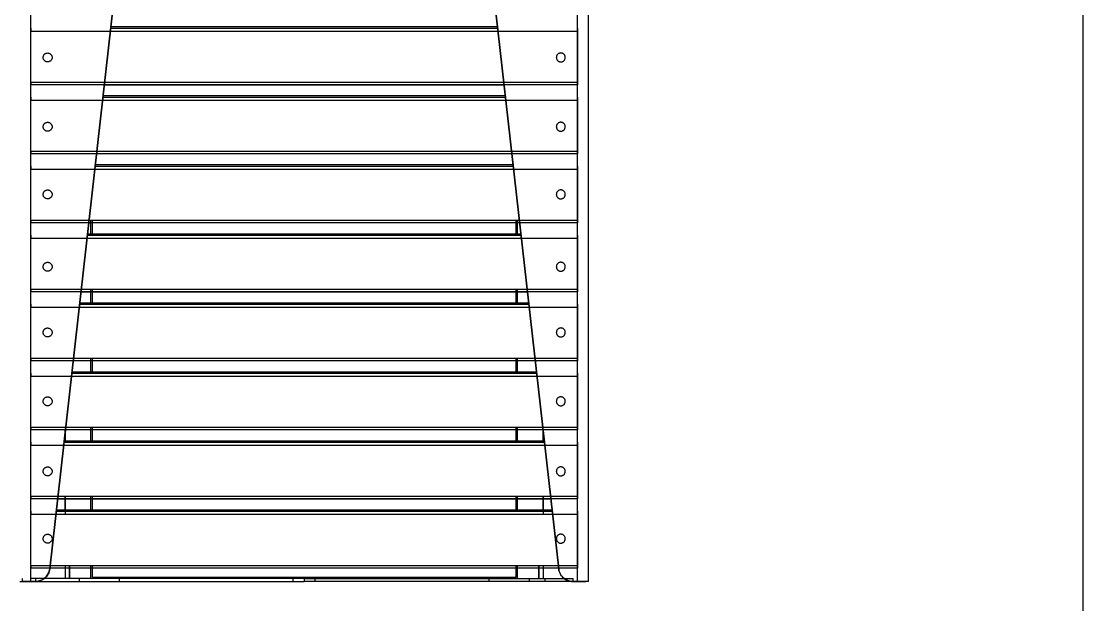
# Model space of a CAD drawing. Header units: millimetres. Extents: x 10366 to 28454, y 24552 to 29702.
# Drawn here: x 22936 to 23682, y 27495 to 27906 of the extents above; entities that cross this region are included whole.
import ezdxf

# ---------------------------------------------------------------- set-up
doc = ezdxf.new("R2010")
doc.units = ezdxf.units.MM
doc.header["$LTSCALE"] = 3
doc.layers.add('DomyÅ›lny', color=7, linetype='Continuous')

msp = doc.modelspace()

# ---------------------------------------------------------------- linework, layer by layer
msp.add_lwpolyline([(20053.22, 24557.57), (20053.22, 29689.73), (23682.02, 29689.73), (23682.02, 24557.57)], close=True)
at = {"layer": 'DomyÅ›lny'}
for p, q in [((23334.54, 27511.71), (23334.54, 28285.47)), ((22942.3, 27511.71), (22942.3, 28220.5)), ((23326.78, 27511.71), (23326.78, 28220.5)), ((23334.54, 27511.71), (23334.54, 28221.82)), ((22955.54, 27520.59), (23028.25, 28165.12)), ((23313.54, 27520.59), (23240.82, 28165.12)), ((23028.21, 28164.78), (22955.54, 27520.59)), ((23240.86, 28164.78), (23313.54, 27520.59)), ((22942.29, 27862.68), (22942.29, 27898.6)), ((22942.29, 27898.6), (23326.78, 27898.6)), ((22998.42, 27900.73), (23270.65, 27900.73)), ((22998.54, 27901.76), (23270.53, 27901.76)), ((22998.54, 27901.76), (23270.53, 27901.76)), ((23326.78, 27898.6), (23326.78, 27862.68)), ((22942.29, 27862.68), (23326.78, 27862.68)), ((23326.78, 27860.81), (22942.29, 27860.81)), ((22993.92, 27860.81), (23275.15, 27860.81)), ((22992.95, 27852.21), (23276.12, 27852.21)), ((22993.07, 27853.24), (23276.01, 27853.24)), ((22993.07, 27853.24), (23276.01, 27853.24)), ((22942.29, 27814.16), (22942.29, 27850.08)), ((22942.29, 27850.08), (23326.78, 27850.08)), ((23326.78, 27850.08), (23326.78, 27814.16)), ((22942.29, 27814.16), (23326.78, 27814.16)), ((23326.78, 27812.29), (22942.29, 27812.29)), ((22942.29, 27765.64), (22942.29, 27801.56)), ((22942.29, 27801.56), (23326.78, 27801.56)), ((22987.48, 27803.69), (23281.6, 27803.69)), ((22987.59, 27804.72), (23281.48, 27804.72)), ((22987.59, 27804.72), (23281.48, 27804.72)), ((23326.78, 27801.56), (23326.78, 27765.64)), ((22942.29, 27765.64), (23326.78, 27765.64)), ((23326.78, 27763.77), (22942.29, 27763.77)), ((22984.54, 27755.17), (22984.54, 27764.88)), ((22985.54, 27755.17), (22985.54, 27765.64)), ((23283.54, 27755.17), (23283.54, 27765.64)), ((23284.54, 27755.17), (23284.54, 27764.88)), ((22982, 27755.17), (23287.07, 27755.17)), ((22982.12, 27756.2), (23286.96, 27756.2)), ((22982.12, 27756.2), (23286.95, 27756.2)), ((22942.29, 27717.12), (22942.29, 27753.04)), ((22942.29, 27753.04), (23326.78, 27753.04)), ((23326.78, 27753.04), (23326.78, 27717.12)), ((22942.29, 27717.12), (23326.78, 27717.12)), ((22984.54, 27706.65), (22984.54, 27717.12)), ((22985.54, 27706.65), (22985.54, 27717.12)), ((23283.54, 27706.65), (23283.54, 27717.12)), ((23284.54, 27706.65), (23284.54, 27717.12)), ((23326.78, 27715.25), (22942.29, 27715.25)), ((22977.5, 27715.25), (23291.58, 27715.25)), ((22942.29, 27668.6), (22942.29, 27704.52)), ((22942.29, 27704.52), (23326.78, 27704.52)), ((22976.53, 27706.65), (23292.55, 27706.65)), ((22976.65, 27707.68), (23292.43, 27707.68)), ((22976.65, 27707.68), (23292.43, 27707.68)), ((23326.78, 27704.52), (23326.78, 27668.6)), ((22942.29, 27668.6), (23326.78, 27668.6)), ((23326.78, 27666.72), (22942.29, 27666.72)), ((22984.54, 27658.13), (22984.54, 27668.6)), ((22985.54, 27658.13), (22985.54, 27668.6)), ((23283.54, 27658.13), (23283.54, 27668.6)), ((23284.54, 27658.13), (23284.54, 27668.6)), ((22971.06, 27658.13), (23298.02, 27658.13)), ((22971.17, 27659.16), (23297.9, 27659.16)), ((22971.17, 27659.16), (23297.9, 27659.16)), ((22942.29, 27620.08), (22942.29, 27656)), ((22942.29, 27656), (23326.78, 27656)), ((23326.78, 27656), (23326.78, 27620.08)), ((22942.29, 27620.08), (23326.78, 27620.08)), ((22984.54, 27609.61), (22984.54, 27620.08)), ((22985.54, 27609.61), (22985.54, 27620.08)), ((23283.54, 27609.61), (23283.54, 27620.08)), ((23284.54, 27609.61), (23284.54, 27620.08)), ((23326.78, 27618.2), (22942.29, 27618.2)), ((22966.54, 27610.31), (22966.54, 27618.08)), ((22966.54, 27618.08), (22966.54, 27609.49)), ((23302.53, 27618.1), (23302.53, 27609.49)), ((23302.53, 27610.31), (23302.53, 27618.1)), ((22942.29, 27571.56), (22942.29, 27607.48)), ((22942.29, 27607.48), (23326.78, 27607.48)), ((22965.58, 27609.61), (23303.49, 27609.61)), ((22965.7, 27610.64), (23303.38, 27610.64)), ((22965.7, 27610.64), (23303.38, 27610.64)), ((23326.78, 27607.48), (23326.78, 27571.56)), ((22942.29, 27571.56), (23326.78, 27571.56)), ((23326.78, 27569.68), (22942.29, 27569.68)), ((22961.08, 27569.69), (23308, 27569.69)), ((22966.54, 27561.09), (22966.54, 27571.56)), ((22966.54, 27571.56), (22966.54, 27558.96)), ((22984.54, 27561.09), (22984.54, 27571.56)), ((22985.54, 27561.09), (22985.54, 27571.56)), ((23283.54, 27561.09), (23283.54, 27571.56)), ((23284.54, 27561.09), (23284.54, 27571.56)), ((23302.53, 27571.56), (23302.53, 27558.96)), ((23302.53, 27561.09), (23302.53, 27571.56)), ((22960.11, 27561.09), (23308.97, 27561.09)), ((22960.22, 27562.12), (23308.85, 27562.12)), ((22960.23, 27562.12), (23308.85, 27562.12)), ((22942.29, 27523.04), (22942.29, 27558.96)), ((22942.29, 27558.96), (23326.78, 27558.96)), ((23326.78, 27558.96), (23326.78, 27523.04)), ((22942.29, 27523.04), (23326.78, 27523.04)), ((22966.54, 27523.04), (22966.54, 27513.71)), ((22966.54, 27523.04), (22966.54, 27513.71)), ((22969.54, 27523.04), (22969.54, 27513.71)), ((22969.54, 27513.71), (22969.54, 27523.04)), ((22984.54, 27513.71), (22984.54, 27523.04)), ((22985.54, 27514.71), (22985.54, 27523.04)), ((23283.54, 27514.71), (23283.54, 27523.04)), ((23284.54, 27513.71), (23284.54, 27523.04)), ((23299.54, 27513.71), (23299.54, 27523.04)), ((23299.54, 27523.04), (23299.54, 27513.71)), ((23302.53, 27523.04), (23302.53, 27513.71)), ((23302.53, 27523.04), (23302.53, 27513.71)), ((23326.78, 27521.16), (22942.29, 27521.16)), ((22936.54, 27511.71), (22936.54, 27513.71)), ((22936.54, 27511.71), (22945.51, 27511.71)), ((22945.51, 27513.71), (22942.3, 27513.71)), ((22942.3, 27511.71), (22945.6, 27511.71)), ((22945.6, 27511.71), (22942.3, 27511.71)), ((23134.54, 27513.71), (22945.51, 27513.71)), ((22945.51, 27513.71), (22945.51, 27511.71)), ((22945.51, 27511.71), (23134.54, 27511.71)), ((22976.17, 27513.71), (22976.17, 27511.71)), ((22985.54, 27514.71), (23283.54, 27514.71)), ((23004.54, 27511.71), (23004.54, 27513.71)), ((23126.78, 27511.71), (23126.78, 27513.71)), ((23134.54, 27513.71), (23134.54, 27511.71)), ((23134.54, 27513.71), (23323.56, 27513.71)), ((23134.54, 27513.71), (23134.54, 27511.71)), ((23323.56, 27511.71), (23134.54, 27511.71)), ((23142.3, 27511.71), (23142.3, 27513.71)), ((23264.54, 27511.71), (23264.54, 27513.71)), ((23292.91, 27511.71), (23292.91, 27513.71)), ((23303.91, 27511.71), (23303.91, 27513.71)), ((23326.78, 27511.71), (23323.47, 27511.71)), ((23323.47, 27511.71), (23326.78, 27511.71)), ((23323.56, 27511.71), (23323.56, 27513.71)), ((23323.56, 27511.71), (23332.54, 27511.71))]:
    msp.add_line(p, q, dxfattribs=at)
for points in [[(22942.29, 27900.73, 0), (22942.29, 27900.7, 0), (22942.29, 27900.6, 0), (22942.29, 27900.17, 0), (22942.29, 27898.6, 0)], [(23326.78, 27900.73, 0), (23326.78, 27900.7, 0), (23326.78, 27900.6, 0), (23326.78, 27900.17, 0), (23326.78, 27898.6, 0)], [(22942.29, 27862.68, 0), (22942.29, 27861.29, 0), (22942.29, 27860.91, 0), (22942.29, 27860.82, 0), (22942.29, 27860.81, 0), (22942.29, 27860.81, 0), (22942.29, 27860.81, 0), (22942.29, 27860.81, 0), (22942.29, 27860.81, 0), (22942.29, 27860.81, 0), (22942.29, 27860.81, 0), (22942.29, 27860.81, 0), (22942.29, 27860.81, 0), (22942.29, 27860.81, 0), (22942.29, 27860.81, 0), (22942.29, 27860.81, 0), (22942.29, 27860.81, 0), (22942.29, 27860.81, 0), (22942.29, 27860.81, 0), (22942.29, 27860.81, 0), (22942.29, 27860.81, 0), (22942.29, 27860.81, 0), (22942.29, 27860.81, 0)], [(23326.78, 27862.68, 0), (23326.78, 27861.29, 0), (23326.78, 27860.91, 0), (23326.78, 27860.82, 0), (23326.78, 27860.81, 0), (23326.78, 27860.81, 0), (23326.78, 27860.81, 0), (23326.78, 27860.81, 0), (23326.78, 27860.81, 0), (23326.78, 27860.81, 0), (23326.78, 27860.81, 0), (23326.78, 27860.81, 0), (23326.78, 27860.81, 0), (23326.78, 27860.81, 0), (23326.78, 27860.81, 0), (23326.78, 27860.81, 0), (23326.78, 27860.81, 0), (23326.78, 27860.81, 0), (23326.78, 27860.81, 0), (23326.78, 27860.81, 0), (23326.78, 27860.81, 0), (23326.78, 27860.81, 0), (23326.78, 27860.81, 0)], [(22942.29, 27852.21, 0), (22942.29, 27852.18, 0), (22942.29, 27852.08, 0), (22942.29, 27851.65, 0), (22942.29, 27850.08, 0)], [(23326.78, 27852.21, 0), (23326.78, 27852.18, 0), (23326.78, 27852.08, 0), (23326.78, 27851.65, 0), (23326.78, 27850.08, 0)], [(22942.29, 27814.16, 0), (22942.29, 27812.77, 0), (22942.29, 27812.39, 0), (22942.29, 27812.3, 0), (22942.29, 27812.29, 0), (22942.29, 27812.29, 0), (22942.29, 27812.29, 0), (22942.29, 27812.29, 0), (22942.29, 27812.29, 0), (22942.29, 27812.29, 0), (22942.29, 27812.29, 0), (22942.29, 27812.29, 0), (22942.29, 27812.29, 0), (22942.29, 27812.29, 0), (22942.29, 27812.29, 0), (22942.29, 27812.29, 0), (22942.29, 27812.29, 0), (22942.29, 27812.29, 0), (22942.29, 27812.29, 0), (22942.29, 27812.29, 0), (22942.29, 27812.29, 0), (22942.29, 27812.29, 0), (22942.29, 27812.29, 0)], [(23326.78, 27814.16, 0), (23326.78, 27812.77, 0), (23326.78, 27812.39, 0), (23326.78, 27812.3, 0), (23326.78, 27812.29, 0), (23326.78, 27812.29, 0), (23326.78, 27812.29, 0), (23326.78, 27812.29, 0), (23326.78, 27812.29, 0), (23326.78, 27812.29, 0), (23326.78, 27812.29, 0), (23326.78, 27812.29, 0), (23326.78, 27812.29, 0), (23326.78, 27812.29, 0), (23326.78, 27812.29, 0), (23326.78, 27812.29, 0), (23326.78, 27812.29, 0), (23326.78, 27812.29, 0), (23326.78, 27812.29, 0), (23326.78, 27812.29, 0), (23326.78, 27812.29, 0), (23326.78, 27812.29, 0), (23326.78, 27812.29, 0)], [(22942.29, 27803.69, 0), (22942.29, 27803.66, 0), (22942.29, 27803.56, 0), (22942.29, 27803.13, 0), (22942.29, 27801.56, 0)], [(23326.78, 27803.69, 0), (23326.78, 27803.66, 0), (23326.78, 27803.56, 0), (23326.78, 27803.13, 0), (23326.78, 27801.56, 0)], [(22942.29, 27765.64, 0), (22942.29, 27764.25, 0), (22942.29, 27763.87, 0), (22942.29, 27763.78, 0), (22942.29, 27763.77, 0), (22942.29, 27763.77, 0), (22942.29, 27763.77, 0), (22942.29, 27763.77, 0), (22942.29, 27763.77, 0), (22942.29, 27763.77, 0), (22942.29, 27763.77, 0), (22942.29, 27763.77, 0), (22942.29, 27763.77, 0), (22942.29, 27763.77, 0), (22942.29, 27763.77, 0), (22942.29, 27763.77, 0), (22942.29, 27763.77, 0), (22942.29, 27763.77, 0), (22942.29, 27763.77, 0), (22942.29, 27763.77, 0), (22942.29, 27763.77, 0), (22942.29, 27763.77, 0), (22942.29, 27763.77, 0)], [(23326.78, 27765.64, 0), (23326.78, 27764.25, 0), (23326.78, 27763.87, 0), (23326.78, 27763.78, 0), (23326.78, 27763.77, 0), (23326.78, 27763.77, 0), (23326.78, 27763.77, 0), (23326.78, 27763.77, 0), (23326.78, 27763.77, 0), (23326.78, 27763.77, 0), (23326.78, 27763.77, 0), (23326.78, 27763.77, 0), (23326.78, 27763.77, 0), (23326.78, 27763.77, 0), (23326.78, 27763.77, 0), (23326.78, 27763.77, 0), (23326.78, 27763.77, 0), (23326.78, 27763.77, 0), (23326.78, 27763.77, 0), (23326.78, 27763.77, 0), (23326.78, 27763.77, 0), (23326.78, 27763.77, 0), (23326.78, 27763.77, 0)], [(22942.29, 27755.17, 0), (22942.29, 27755.14, 0), (22942.29, 27755.04, 0), (22942.29, 27754.61, 0), (22942.29, 27753.04, 0)], [(23326.78, 27755.17, 0), (23326.78, 27755.14, 0), (23326.78, 27755.04, 0), (23326.78, 27754.61, 0), (23326.78, 27753.04, 0)], [(22942.29, 27717.12, 0), (22942.29, 27715.73, 0), (22942.29, 27715.35, 0), (22942.29, 27715.26, 0), (22942.29, 27715.25, 0), (22942.29, 27715.25, 0), (22942.29, 27715.25, 0), (22942.29, 27715.25, 0), (22942.29, 27715.25, 0), (22942.29, 27715.25, 0), (22942.29, 27715.25, 0), (22942.29, 27715.25, 0), (22942.29, 27715.25, 0), (22942.29, 27715.25, 0), (22942.29, 27715.25, 0), (22942.29, 27715.25, 0), (22942.29, 27715.25, 0), (22942.29, 27715.25, 0), (22942.29, 27715.25, 0), (22942.29, 27715.25, 0), (22942.29, 27715.25, 0), (22942.29, 27715.25, 0), (22942.29, 27715.25, 0)], [(23326.78, 27717.12, 0), (23326.78, 27715.73, 0), (23326.78, 27715.35, 0), (23326.78, 27715.26, 0), (23326.78, 27715.25, 0), (23326.78, 27715.25, 0), (23326.78, 27715.25, 0), (23326.78, 27715.25, 0), (23326.78, 27715.25, 0), (23326.78, 27715.25, 0), (23326.78, 27715.25, 0), (23326.78, 27715.25, 0), (23326.78, 27715.25, 0), (23326.78, 27715.25, 0), (23326.78, 27715.25, 0), (23326.78, 27715.25, 0), (23326.78, 27715.25, 0), (23326.78, 27715.25, 0), (23326.78, 27715.25, 0), (23326.78, 27715.25, 0), (23326.78, 27715.25, 0), (23326.78, 27715.25, 0), (23326.78, 27715.25, 0)], [(22942.29, 27706.65, 0), (22942.29, 27706.62, 0), (22942.29, 27706.52, 0), (22942.29, 27706.09, 0), (22942.29, 27704.52, 0)], [(23326.78, 27706.65, 0), (23326.78, 27706.62, 0), (23326.78, 27706.52, 0), (23326.78, 27706.09, 0), (23326.78, 27704.52, 0)], [(22942.29, 27668.6, 0), (22942.29, 27667.21, 0), (22942.29, 27666.83, 0), (22942.29, 27666.74, 0), (22942.29, 27666.73, 0), (22942.29, 27666.72, 0), (22942.29, 27666.72, 0), (22942.29, 27666.72, 0), (22942.29, 27666.72, 0), (22942.29, 27666.72, 0), (22942.29, 27666.72, 0), (22942.29, 27666.72, 0), (22942.29, 27666.72, 0), (22942.29, 27666.72, 0), (22942.29, 27666.72, 0), (22942.29, 27666.72, 0), (22942.29, 27666.72, 0), (22942.29, 27666.72, 0), (22942.29, 27666.72, 0), (22942.29, 27666.72, 0), (22942.29, 27666.72, 0), (22942.29, 27666.73, 0), (22942.29, 27666.73, 0)], [(23326.78, 27668.6, 0), (23326.78, 27667.21, 0), (23326.78, 27666.83, 0), (23326.78, 27666.74, 0), (23326.78, 27666.73, 0), (23326.78, 27666.72, 0), (23326.78, 27666.72, 0), (23326.78, 27666.72, 0), (23326.78, 27666.72, 0), (23326.78, 27666.72, 0), (23326.78, 27666.72, 0), (23326.78, 27666.72, 0), (23326.78, 27666.72, 0), (23326.78, 27666.72, 0), (23326.78, 27666.72, 0), (23326.78, 27666.72, 0), (23326.78, 27666.72, 0), (23326.78, 27666.72, 0), (23326.78, 27666.72, 0), (23326.78, 27666.72, 0), (23326.78, 27666.72, 0), (23326.78, 27666.73, 0), (23326.78, 27666.73, 0)], [(22942.29, 27658.13, 0), (22942.29, 27658.1, 0), (22942.29, 27658, 0), (22942.29, 27657.57, 0), (22942.29, 27656, 0)], [(23326.78, 27658.13, 0), (23326.78, 27658.1, 0), (23326.78, 27658, 0), (23326.78, 27657.57, 0), (23326.78, 27656, 0)], [(22942.29, 27620.08, 0), (22942.29, 27618.69, 0), (22942.29, 27618.31, 0), (22942.29, 27618.22, 0), (22942.29, 27618.21, 0), (22942.29, 27618.2, 0), (22942.29, 27618.2, 0), (22942.29, 27618.2, 0), (22942.29, 27618.2, 0), (22942.29, 27618.2, 0), (22942.29, 27618.2, 0), (22942.29, 27618.2, 0), (22942.29, 27618.2, 0), (22942.29, 27618.2, 0), (22942.29, 27618.2, 0), (22942.29, 27618.2, 0), (22942.29, 27618.2, 0), (22942.29, 27618.2, 0), (22942.29, 27618.2, 0), (22942.29, 27618.2, 0), (22942.29, 27618.2, 0), (22942.29, 27618.21, 0), (22942.29, 27618.21, 0)], [(23326.78, 27620.08, 0), (23326.78, 27618.69, 0), (23326.78, 27618.31, 0), (23326.78, 27618.22, 0), (23326.78, 27618.21, 0), (23326.78, 27618.2, 0), (23326.78, 27618.2, 0), (23326.78, 27618.2, 0), (23326.78, 27618.2, 0), (23326.78, 27618.2, 0), (23326.78, 27618.2, 0), (23326.78, 27618.2, 0), (23326.78, 27618.2, 0), (23326.78, 27618.2, 0), (23326.78, 27618.2, 0), (23326.78, 27618.2, 0), (23326.78, 27618.2, 0), (23326.78, 27618.2, 0), (23326.78, 27618.2, 0), (23326.78, 27618.2, 0), (23326.78, 27618.2, 0), (23326.78, 27618.21, 0), (23326.78, 27618.21, 0)], [(22942.29, 27609.61, 0), (22942.29, 27609.58, 0), (22942.29, 27609.48, 0), (22942.29, 27609.05, 0), (22942.29, 27607.48, 0)], [(23326.78, 27609.61, 0), (23326.78, 27609.58, 0), (23326.78, 27609.48, 0), (23326.78, 27609.05, 0), (23326.78, 27607.48, 0)], [(22942.29, 27571.56, 0), (22942.29, 27570.17, 0), (22942.29, 27569.79, 0), (22942.29, 27569.7, 0), (22942.29, 27569.69, 0), (22942.29, 27569.68, 0), (22942.29, 27569.68, 0), (22942.29, 27569.68, 0), (22942.29, 27569.68, 0), (22942.29, 27569.68, 0), (22942.29, 27569.68, 0), (22942.29, 27569.68, 0), (22942.29, 27569.68, 0), (22942.29, 27569.68, 0), (22942.29, 27569.68, 0), (22942.29, 27569.68, 0), (22942.29, 27569.68, 0), (22942.29, 27569.68, 0), (22942.29, 27569.68, 0), (22942.29, 27569.68, 0), (22942.29, 27569.68, 0), (22942.29, 27569.69, 0), (22942.29, 27569.69, 0)], [(23326.78, 27571.56, 0), (23326.78, 27570.17, 0), (23326.78, 27569.79, 0), (23326.78, 27569.7, 0), (23326.78, 27569.69, 0), (23326.78, 27569.68, 0), (23326.78, 27569.68, 0), (23326.78, 27569.68, 0), (23326.78, 27569.68, 0), (23326.78, 27569.68, 0), (23326.78, 27569.68, 0), (23326.78, 27569.68, 0), (23326.78, 27569.68, 0), (23326.78, 27569.68, 0), (23326.78, 27569.68, 0), (23326.78, 27569.68, 0), (23326.78, 27569.68, 0), (23326.78, 27569.68, 0), (23326.78, 27569.68, 0), (23326.78, 27569.68, 0), (23326.78, 27569.68, 0), (23326.78, 27569.69, 0), (23326.78, 27569.69, 0)], [(22942.29, 27561.09, 0), (22942.29, 27561.06, 0), (22942.29, 27560.96, 0), (22942.29, 27560.53, 0), (22942.29, 27558.96, 0)], [(23326.78, 27561.09, 0), (23326.78, 27561.06, 0), (23326.78, 27560.96, 0), (23326.78, 27560.53, 0), (23326.78, 27558.96, 0)], [(22942.29, 27523.04, 0), (22942.29, 27521.65, 0), (22942.29, 27521.27, 0), (22942.29, 27521.18, 0), (22942.29, 27521.17, 0), (22942.29, 27521.16, 0), (22942.29, 27521.16, 0), (22942.29, 27521.16, 0), (22942.29, 27521.16, 0), (22942.29, 27521.16, 0), (22942.29, 27521.16, 0), (22942.29, 27521.16, 0), (22942.29, 27521.16, 0), (22942.29, 27521.16, 0), (22942.29, 27521.16, 0), (22942.29, 27521.16, 0), (22942.29, 27521.16, 0), (22942.29, 27521.16, 0), (22942.29, 27521.16, 0), (22942.29, 27521.16, 0), (22942.29, 27521.16, 0), (22942.29, 27521.17, 0), (22942.29, 27521.17, 0)], [(23326.78, 27523.04, 0), (23326.78, 27521.65, 0), (23326.78, 27521.27, 0), (23326.78, 27521.18, 0), (23326.78, 27521.17, 0), (23326.78, 27521.16, 0), (23326.78, 27521.16, 0), (23326.78, 27521.16, 0), (23326.78, 27521.16, 0), (23326.78, 27521.16, 0), (23326.78, 27521.16, 0), (23326.78, 27521.16, 0), (23326.78, 27521.16, 0), (23326.78, 27521.16, 0), (23326.78, 27521.16, 0), (23326.78, 27521.16, 0), (23326.78, 27521.16, 0), (23326.78, 27521.16, 0), (23326.78, 27521.16, 0), (23326.78, 27521.16, 0), (23326.78, 27521.16, 0), (23326.78, 27521.17, 0), (23326.78, 27521.17, 0)], [(22955.54, 27520.59, 0), (22955.39, 27519.66, 0), (22955.16, 27518.76, 0), (22954.84, 27517.88, 0), (22954.45, 27517.04, 0), (22953.98, 27516.25, 0), (22953.44, 27515.5, 0), (22952.84, 27514.81, 0), (22952.19, 27514.18, 0), (22951.48, 27513.61, 0), (22950.72, 27513.12, 0), (22949.93, 27512.69, 0), (22949.1, 27512.34, 0), (22948.25, 27512.06, 0), (22947.38, 27511.87, 0), (22946.51, 27511.75, 0), (22945.6, 27511.71, 0)], [(22945.6, 27511.71, 0), (22946.54, 27511.75, 0), (22947.47, 27511.88, 0), (22948.37, 27512.1, 0), (22949.25, 27512.4, 0), (22950.1, 27512.77, 0), (22950.9, 27513.22, 0), (22951.65, 27513.74, 0), (22952.35, 27514.33, 0), (22952.99, 27514.97, 0), (22953.57, 27515.67, 0), (22954.08, 27516.4, 0), (22954.52, 27517.19, 0), (22954.89, 27518, 0), (22955.18, 27518.84, 0), (22955.4, 27519.69, 0), (22955.54, 27520.59, 0)], [(23313.54, 27520.59, 0), (23313.69, 27519.66, 0), (23313.92, 27518.76, 0), (23314.23, 27517.88, 0), (23314.63, 27517.04, 0), (23315.1, 27516.25, 0), (23315.63, 27515.5, 0), (23316.23, 27514.81, 0), (23316.89, 27514.18, 0), (23317.6, 27513.61, 0), (23318.36, 27513.12, 0), (23319.15, 27512.69, 0), (23319.98, 27512.34, 0), (23320.82, 27512.06, 0), (23321.7, 27511.87, 0), (23322.57, 27511.75, 0), (23323.47, 27511.71, 0)], [(23323.47, 27511.71, 0), (23322.53, 27511.75, 0), (23321.61, 27511.88, 0), (23320.7, 27512.1, 0), (23319.82, 27512.4, 0), (23318.98, 27512.77, 0), (23318.18, 27513.22, 0), (23317.42, 27513.74, 0), (23316.72, 27514.33, 0), (23316.08, 27514.97, 0), (23315.5, 27515.67, 0), (23314.99, 27516.4, 0), (23314.55, 27517.19, 0), (23314.19, 27518, 0), (23313.89, 27518.84, 0), (23313.68, 27519.69, 0), (23313.54, 27520.59, 0)], [(22934.54, 27511.71, 0), (22934.54, 27511.71, 0), (22934.54, 27511.71, 0), (22934.54, 27511.71, 0), (22934.54, 27511.71, 0), (22934.54, 27511.71, 0), (22934.54, 27511.71, 0), (22934.54, 27511.71, 0), (22934.54, 27511.71, 0), (22934.54, 27511.71, 0), (22934.54, 27511.71, 0), (22934.55, 27511.71, 0), (22934.6, 27511.71, 0), (22934.79, 27511.71, 0), (22936.76, 27511.71, 0), (22942.3, 27511.71, 0)], [(22942.3, 27511.71, 0), (22936.54, 27511.71, 0)], [(23326.78, 27511.71, 0), (23332.54, 27511.71, 0)], [(23334.54, 27511.71, 0), (23334.54, 27511.71, 0), (23334.54, 27511.71, 0), (23334.54, 27511.71, 0), (23334.54, 27511.71, 0), (23334.54, 27511.71, 0), (23334.54, 27511.71, 0), (23334.54, 27511.71, 0), (23334.54, 27511.71, 0), (23334.54, 27511.71, 0), (23334.53, 27511.71, 0), (23334.52, 27511.71, 0), (23334.39, 27511.71, 0), (23333.74, 27511.71, 0), (23326.78, 27511.71, 0)]]:
    msp.add_polyline3d(points, dxfattribs=at)
for points in [[(22951, 27879.55, 0), (22950.96, 27879.83, 0), (22950.95, 27880.12, 0), (22950.97, 27880.42, 0), (22951.02, 27880.73, 0), (22951.1, 27881.03, 0), (22951.21, 27881.33, 0), (22951.36, 27881.62, 0), (22951.53, 27881.9, 0), (22951.73, 27882.15, 0), (22951.96, 27882.38, 0), (22952.21, 27882.59, 0), (22952.47, 27882.77, 0), (22952.74, 27882.91, 0), (22953.02, 27883.03, 0), (22953.3, 27883.12, 0), (22953.57, 27883.18, 0), (22953.85, 27883.21, 0), (22954.15, 27883.22, 0), (22954.45, 27883.2, 0), (22954.75, 27883.16, 0), (22955.06, 27883.08, 0), (22955.36, 27882.96, 0), (22955.65, 27882.82, 0), (22955.92, 27882.65, 0), (22956.18, 27882.44, 0), (22956.41, 27882.22, 0), (22956.62, 27881.97, 0), (22956.79, 27881.71, 0), (22956.94, 27881.44, 0), (22957.06, 27881.17, 0), (22957.15, 27880.89, 0), (22957.21, 27880.61, 0), (22957.24, 27880.33, 0), (22957.25, 27880.04, 0), (22957.24, 27879.74, 0), (22957.19, 27879.43, 0), (22957.11, 27879.13, 0), (22956.99, 27878.83, 0), (22956.85, 27878.54, 0), (22956.68, 27878.26, 0), (22956.47, 27878.01, 0), (22956.25, 27877.78, 0), (22956, 27877.57, 0), (22955.74, 27877.39, 0), (22955.47, 27877.25, 0), (22955.19, 27877.13, 0), (22954.91, 27877.04, 0), (22954.64, 27876.98, 0), (22954.35, 27876.95, 0), (22954.06, 27876.94, 0), (22953.76, 27876.96, 0), (22953.46, 27877, 0), (22953.15, 27877.08, 0), (22952.85, 27877.2, 0), (22952.56, 27877.34, 0), (22952.28, 27877.51, 0), (22952.03, 27877.72, 0), (22951.8, 27877.94, 0), (22951.59, 27878.19, 0), (22951.41, 27878.45, 0), (22951.27, 27878.72, 0), (22951.15, 27878.99, 0), (22951.06, 27879.27, 0)], [(23318.07, 27879.55, 0), (23318.11, 27879.83, 0), (23318.12, 27880.12, 0), (23318.1, 27880.42, 0), (23318.05, 27880.73, 0), (23317.97, 27881.03, 0), (23317.86, 27881.33, 0), (23317.71, 27881.62, 0), (23317.54, 27881.9, 0), (23317.34, 27882.15, 0), (23317.11, 27882.38, 0), (23316.87, 27882.59, 0), (23316.61, 27882.77, 0), (23316.33, 27882.91, 0), (23316.06, 27883.03, 0), (23315.78, 27883.12, 0), (23315.5, 27883.18, 0), (23315.22, 27883.21, 0), (23314.93, 27883.22, 0), (23314.63, 27883.2, 0), (23314.32, 27883.16, 0), (23314.01, 27883.08, 0), (23313.71, 27882.96, 0), (23313.42, 27882.82, 0), (23313.15, 27882.65, 0), (23312.89, 27882.44, 0), (23312.66, 27882.22, 0), (23312.45, 27881.97, 0), (23312.28, 27881.71, 0), (23312.13, 27881.44, 0), (23312.01, 27881.17, 0), (23311.92, 27880.89, 0), (23311.86, 27880.61, 0), (23311.83, 27880.33, 0), (23311.82, 27880.04, 0), (23311.84, 27879.74, 0), (23311.89, 27879.43, 0), (23311.97, 27879.13, 0), (23312.08, 27878.83, 0), (23312.22, 27878.54, 0), (23312.4, 27878.26, 0), (23312.6, 27878.01, 0), (23312.82, 27877.78, 0), (23313.07, 27877.57, 0), (23313.33, 27877.39, 0), (23313.6, 27877.25, 0), (23313.88, 27877.13, 0), (23314.16, 27877.04, 0), (23314.44, 27876.98, 0), (23314.72, 27876.95, 0), (23315.01, 27876.94, 0), (23315.31, 27876.96, 0), (23315.62, 27877, 0), (23315.92, 27877.08, 0), (23316.22, 27877.2, 0), (23316.51, 27877.34, 0), (23316.79, 27877.51, 0), (23317.04, 27877.72, 0), (23317.28, 27877.94, 0), (23317.48, 27878.19, 0), (23317.66, 27878.45, 0), (23317.81, 27878.72, 0), (23317.92, 27878.99, 0), (23318.01, 27879.27, 0)], [(22951, 27830.84, 0), (22950.96, 27831.12, 0), (22950.95, 27831.41, 0), (22950.97, 27831.71, 0), (22951.02, 27832.01, 0), (22951.1, 27832.32, 0), (22951.21, 27832.62, 0), (22951.36, 27832.91, 0), (22951.53, 27833.18, 0), (22951.73, 27833.44, 0), (22951.96, 27833.67, 0), (22952.21, 27833.87, 0), (22952.47, 27834.05, 0), (22952.74, 27834.2, 0), (22953.02, 27834.32, 0), (22953.3, 27834.4, 0), (22953.57, 27834.46, 0), (22953.85, 27834.5, 0), (22954.15, 27834.51, 0), (22954.45, 27834.49, 0), (22954.75, 27834.44, 0), (22955.06, 27834.36, 0), (22955.36, 27834.25, 0), (22955.65, 27834.11, 0), (22955.92, 27833.93, 0), (22956.18, 27833.73, 0), (22956.41, 27833.51, 0), (22956.62, 27833.26, 0), (22956.79, 27833, 0), (22956.94, 27832.73, 0), (22957.06, 27832.45, 0), (22957.15, 27832.17, 0), (22957.21, 27831.9, 0), (22957.24, 27831.62, 0), (22957.25, 27831.32, 0), (22957.24, 27831.02, 0), (22957.19, 27830.72, 0), (22957.11, 27830.41, 0), (22956.99, 27830.11, 0), (22956.85, 27829.83, 0), (22956.68, 27829.55, 0), (22956.47, 27829.3, 0), (22956.25, 27829.06, 0), (22956, 27828.86, 0), (22955.74, 27828.68, 0), (22955.47, 27828.53, 0), (22955.19, 27828.42, 0), (22954.91, 27828.33, 0), (22954.64, 27828.27, 0), (22954.35, 27828.23, 0), (22954.06, 27828.22, 0), (22953.76, 27828.24, 0), (22953.46, 27828.29, 0), (22953.15, 27828.37, 0), (22952.85, 27828.48, 0), (22952.56, 27828.63, 0), (22952.28, 27828.8, 0), (22952.03, 27829, 0), (22951.8, 27829.23, 0), (22951.59, 27829.47, 0), (22951.41, 27829.73, 0), (22951.27, 27830, 0), (22951.15, 27830.28, 0), (22951.06, 27830.56, 0)], [(23318.07, 27830.84, 0), (23318.11, 27831.12, 0), (23318.12, 27831.41, 0), (23318.1, 27831.71, 0), (23318.05, 27832.01, 0), (23317.97, 27832.32, 0), (23317.86, 27832.62, 0), (23317.71, 27832.91, 0), (23317.54, 27833.18, 0), (23317.34, 27833.44, 0), (23317.11, 27833.67, 0), (23316.87, 27833.87, 0), (23316.61, 27834.05, 0), (23316.33, 27834.2, 0), (23316.06, 27834.32, 0), (23315.78, 27834.4, 0), (23315.5, 27834.46, 0), (23315.22, 27834.5, 0), (23314.93, 27834.51, 0), (23314.63, 27834.49, 0), (23314.32, 27834.44, 0), (23314.01, 27834.36, 0), (23313.71, 27834.25, 0), (23313.42, 27834.11, 0), (23313.15, 27833.93, 0), (23312.89, 27833.73, 0), (23312.66, 27833.51, 0), (23312.45, 27833.26, 0), (23312.28, 27833, 0), (23312.13, 27832.73, 0), (23312.01, 27832.45, 0), (23311.92, 27832.17, 0), (23311.86, 27831.9, 0), (23311.83, 27831.62, 0), (23311.82, 27831.32, 0), (23311.84, 27831.02, 0), (23311.89, 27830.72, 0), (23311.97, 27830.41, 0), (23312.08, 27830.11, 0), (23312.22, 27829.83, 0), (23312.4, 27829.55, 0), (23312.6, 27829.3, 0), (23312.82, 27829.06, 0), (23313.07, 27828.86, 0), (23313.33, 27828.68, 0), (23313.6, 27828.53, 0), (23313.88, 27828.42, 0), (23314.16, 27828.33, 0), (23314.44, 27828.27, 0), (23314.72, 27828.23, 0), (23315.01, 27828.22, 0), (23315.31, 27828.24, 0), (23315.62, 27828.29, 0), (23315.92, 27828.37, 0), (23316.22, 27828.48, 0), (23316.51, 27828.63, 0), (23316.79, 27828.8, 0), (23317.04, 27829, 0), (23317.28, 27829.23, 0), (23317.48, 27829.47, 0), (23317.66, 27829.73, 0), (23317.81, 27830, 0), (23317.92, 27830.28, 0), (23318.01, 27830.56, 0)], [(22951, 27783.28, 0), (22950.96, 27783.57, 0), (22950.95, 27783.86, 0), (22950.97, 27784.16, 0), (22951.02, 27784.46, 0), (22951.1, 27784.77, 0), (22951.21, 27785.07, 0), (22951.36, 27785.36, 0), (22951.53, 27785.63, 0), (22951.73, 27785.89, 0), (22951.96, 27786.12, 0), (22952.21, 27786.32, 0), (22952.47, 27786.5, 0), (22952.74, 27786.65, 0), (22953.02, 27786.77, 0), (22953.3, 27786.85, 0), (22953.57, 27786.91, 0), (22953.85, 27786.95, 0), (22954.15, 27786.96, 0), (22954.45, 27786.94, 0), (22954.75, 27786.89, 0), (22955.06, 27786.81, 0), (22955.36, 27786.7, 0), (22955.65, 27786.55, 0), (22955.92, 27786.38, 0), (22956.18, 27786.18, 0), (22956.41, 27785.95, 0), (22956.62, 27785.71, 0), (22956.79, 27785.45, 0), (22956.94, 27785.18, 0), (22957.06, 27784.9, 0), (22957.15, 27784.62, 0), (22957.21, 27784.35, 0), (22957.24, 27784.06, 0), (22957.25, 27783.77, 0), (22957.24, 27783.47, 0), (22957.19, 27783.17, 0), (22957.11, 27782.86, 0), (22956.99, 27782.56, 0), (22956.85, 27782.27, 0), (22956.68, 27782, 0), (22956.47, 27781.74, 0), (22956.25, 27781.51, 0), (22956, 27781.31, 0), (22955.74, 27781.13, 0), (22955.47, 27780.98, 0), (22955.19, 27780.86, 0), (22954.91, 27780.78, 0), (22954.64, 27780.72, 0), (22954.35, 27780.68, 0), (22954.06, 27780.67, 0), (22953.76, 27780.69, 0), (22953.46, 27780.74, 0), (22953.15, 27780.82, 0), (22952.85, 27780.93, 0), (22952.56, 27781.08, 0), (22952.28, 27781.25, 0), (22952.03, 27781.45, 0), (22951.8, 27781.68, 0), (22951.59, 27781.92, 0), (22951.41, 27782.18, 0), (22951.27, 27782.45, 0), (22951.15, 27782.73, 0), (22951.06, 27783.01, 0)], [(23318.07, 27783.28, 0), (23318.11, 27783.57, 0), (23318.12, 27783.86, 0), (23318.1, 27784.16, 0), (23318.05, 27784.46, 0), (23317.97, 27784.77, 0), (23317.86, 27785.07, 0), (23317.71, 27785.36, 0), (23317.54, 27785.63, 0), (23317.34, 27785.89, 0), (23317.11, 27786.12, 0), (23316.87, 27786.32, 0), (23316.61, 27786.5, 0), (23316.33, 27786.65, 0), (23316.06, 27786.77, 0), (23315.78, 27786.85, 0), (23315.5, 27786.91, 0), (23315.22, 27786.95, 0), (23314.93, 27786.96, 0), (23314.63, 27786.94, 0), (23314.32, 27786.89, 0), (23314.01, 27786.81, 0), (23313.71, 27786.7, 0), (23313.42, 27786.55, 0), (23313.15, 27786.38, 0), (23312.89, 27786.18, 0), (23312.66, 27785.95, 0), (23312.45, 27785.71, 0), (23312.28, 27785.45, 0), (23312.13, 27785.18, 0), (23312.01, 27784.9, 0), (23311.92, 27784.62, 0), (23311.86, 27784.35, 0), (23311.83, 27784.06, 0), (23311.82, 27783.77, 0), (23311.84, 27783.47, 0), (23311.89, 27783.17, 0), (23311.97, 27782.86, 0), (23312.08, 27782.56, 0), (23312.22, 27782.27, 0), (23312.4, 27782, 0), (23312.6, 27781.74, 0), (23312.82, 27781.51, 0), (23313.07, 27781.31, 0), (23313.33, 27781.13, 0), (23313.6, 27780.98, 0), (23313.88, 27780.86, 0), (23314.16, 27780.78, 0), (23314.44, 27780.72, 0), (23314.72, 27780.68, 0), (23315.01, 27780.67, 0), (23315.31, 27780.69, 0), (23315.62, 27780.74, 0), (23315.92, 27780.82, 0), (23316.22, 27780.93, 0), (23316.51, 27781.08, 0), (23316.79, 27781.25, 0), (23317.04, 27781.45, 0), (23317.28, 27781.68, 0), (23317.48, 27781.92, 0), (23317.66, 27782.18, 0), (23317.81, 27782.45, 0), (23317.92, 27782.73, 0), (23318.01, 27783.01, 0)], [(22951, 27732.42, 0), (22950.96, 27732.7, 0), (22950.95, 27732.99, 0), (22950.97, 27733.29, 0), (22951.02, 27733.6, 0), (22951.1, 27733.9, 0), (22951.21, 27734.2, 0), (22951.36, 27734.49, 0), (22951.53, 27734.77, 0), (22951.73, 27735.02, 0), (22951.96, 27735.25, 0), (22952.21, 27735.46, 0), (22952.47, 27735.64, 0), (22952.74, 27735.78, 0), (22953.02, 27735.9, 0), (22953.3, 27735.99, 0), (22953.57, 27736.05, 0), (22953.85, 27736.08, 0), (22954.15, 27736.09, 0), (22954.45, 27736.08, 0), (22954.75, 27736.03, 0), (22955.06, 27735.95, 0), (22955.36, 27735.83, 0), (22955.65, 27735.69, 0), (22955.92, 27735.52, 0), (22956.18, 27735.32, 0), (22956.41, 27735.09, 0), (22956.62, 27734.84, 0), (22956.79, 27734.58, 0), (22956.94, 27734.31, 0), (22957.06, 27734.04, 0), (22957.15, 27733.76, 0), (22957.21, 27733.48, 0), (22957.24, 27733.2, 0), (22957.25, 27732.91, 0), (22957.24, 27732.61, 0), (22957.19, 27732.3, 0), (22957.11, 27732, 0), (22956.99, 27731.7, 0), (22956.85, 27731.41, 0), (22956.68, 27731.13, 0), (22956.47, 27730.88, 0), (22956.25, 27730.65, 0), (22956, 27730.44, 0), (22955.74, 27730.26, 0), (22955.47, 27730.12, 0), (22955.19, 27730, 0), (22954.91, 27729.91, 0), (22954.64, 27729.85, 0), (22954.35, 27729.82, 0), (22954.06, 27729.81, 0), (22953.76, 27729.83, 0), (22953.46, 27729.87, 0), (22953.15, 27729.95, 0), (22952.85, 27730.07, 0), (22952.56, 27730.21, 0), (22952.28, 27730.38, 0), (22952.03, 27730.59, 0), (22951.8, 27730.81, 0), (22951.59, 27731.06, 0), (22951.41, 27731.32, 0), (22951.27, 27731.59, 0), (22951.15, 27731.87, 0), (22951.06, 27732.14, 0)], [(23318.07, 27732.42, 0), (23318.11, 27732.7, 0), (23318.12, 27732.99, 0), (23318.1, 27733.29, 0), (23318.05, 27733.6, 0), (23317.97, 27733.9, 0), (23317.86, 27734.2, 0), (23317.71, 27734.49, 0), (23317.54, 27734.77, 0), (23317.34, 27735.02, 0), (23317.11, 27735.25, 0), (23316.87, 27735.46, 0), (23316.61, 27735.64, 0), (23316.33, 27735.78, 0), (23316.06, 27735.9, 0), (23315.78, 27735.99, 0), (23315.5, 27736.05, 0), (23315.22, 27736.08, 0), (23314.93, 27736.09, 0), (23314.63, 27736.08, 0), (23314.32, 27736.03, 0), (23314.01, 27735.95, 0), (23313.71, 27735.83, 0), (23313.42, 27735.69, 0), (23313.15, 27735.52, 0), (23312.89, 27735.32, 0), (23312.66, 27735.09, 0), (23312.45, 27734.84, 0), (23312.28, 27734.58, 0), (23312.13, 27734.31, 0), (23312.01, 27734.04, 0), (23311.92, 27733.76, 0), (23311.86, 27733.48, 0), (23311.83, 27733.2, 0), (23311.82, 27732.91, 0), (23311.84, 27732.61, 0), (23311.89, 27732.3, 0), (23311.97, 27732, 0), (23312.08, 27731.7, 0), (23312.22, 27731.41, 0), (23312.4, 27731.13, 0), (23312.6, 27730.88, 0), (23312.82, 27730.65, 0), (23313.07, 27730.44, 0), (23313.33, 27730.26, 0), (23313.6, 27730.12, 0), (23313.88, 27730, 0), (23314.16, 27729.91, 0), (23314.44, 27729.85, 0), (23314.72, 27729.82, 0), (23315.01, 27729.81, 0), (23315.31, 27729.83, 0), (23315.62, 27729.87, 0), (23315.92, 27729.95, 0), (23316.22, 27730.07, 0), (23316.51, 27730.21, 0), (23316.79, 27730.38, 0), (23317.04, 27730.59, 0), (23317.28, 27730.81, 0), (23317.48, 27731.06, 0), (23317.66, 27731.32, 0), (23317.81, 27731.59, 0), (23317.92, 27731.87, 0), (23318.01, 27732.14, 0)], [(22951, 27686.24, 0), (22950.96, 27686.52, 0), (22950.95, 27686.81, 0), (22950.97, 27687.11, 0), (22951.02, 27687.41, 0), (22951.1, 27687.72, 0), (22951.21, 27688.02, 0), (22951.36, 27688.31, 0), (22951.53, 27688.58, 0), (22951.73, 27688.84, 0), (22951.96, 27689.07, 0), (22952.21, 27689.28, 0), (22952.47, 27689.45, 0), (22952.74, 27689.6, 0), (22953.02, 27689.72, 0), (22953.3, 27689.8, 0), (22953.57, 27689.87, 0), (22953.85, 27689.9, 0), (22954.15, 27689.91, 0), (22954.45, 27689.89, 0), (22954.75, 27689.84, 0), (22955.06, 27689.76, 0), (22955.36, 27689.65, 0), (22955.65, 27689.51, 0), (22955.92, 27689.33, 0), (22956.18, 27689.13, 0), (22956.41, 27688.91, 0), (22956.62, 27688.66, 0), (22956.79, 27688.4, 0), (22956.94, 27688.13, 0), (22957.06, 27687.85, 0), (22957.15, 27687.57, 0), (22957.21, 27687.3, 0), (22957.24, 27687.02, 0), (22957.25, 27686.72, 0), (22957.24, 27686.42, 0), (22957.19, 27686.12, 0), (22957.11, 27685.81, 0), (22956.99, 27685.52, 0), (22956.85, 27685.23, 0), (22956.68, 27684.95, 0), (22956.47, 27684.7, 0), (22956.25, 27684.46, 0), (22956, 27684.26, 0), (22955.74, 27684.08, 0), (22955.47, 27683.93, 0), (22955.19, 27683.82, 0), (22954.91, 27683.73, 0), (22954.64, 27683.67, 0), (22954.35, 27683.63, 0), (22954.06, 27683.62, 0), (22953.76, 27683.64, 0), (22953.46, 27683.69, 0), (22953.15, 27683.77, 0), (22952.85, 27683.88, 0), (22952.56, 27684.03, 0), (22952.28, 27684.2, 0), (22952.03, 27684.4, 0), (22951.8, 27684.63, 0), (22951.59, 27684.87, 0), (22951.41, 27685.13, 0), (22951.27, 27685.4, 0), (22951.15, 27685.68, 0), (22951.06, 27685.96, 0)], [(23318.07, 27686.24, 0), (23318.11, 27686.52, 0), (23318.12, 27686.81, 0), (23318.1, 27687.11, 0), (23318.05, 27687.41, 0), (23317.97, 27687.72, 0), (23317.86, 27688.02, 0), (23317.71, 27688.31, 0), (23317.54, 27688.58, 0), (23317.34, 27688.84, 0), (23317.11, 27689.07, 0), (23316.87, 27689.28, 0), (23316.61, 27689.45, 0), (23316.33, 27689.6, 0), (23316.06, 27689.72, 0), (23315.78, 27689.8, 0), (23315.5, 27689.87, 0), (23315.22, 27689.9, 0), (23314.93, 27689.91, 0), (23314.63, 27689.89, 0), (23314.32, 27689.84, 0), (23314.01, 27689.76, 0), (23313.71, 27689.65, 0), (23313.42, 27689.51, 0), (23313.15, 27689.33, 0), (23312.89, 27689.13, 0), (23312.66, 27688.91, 0), (23312.45, 27688.66, 0), (23312.28, 27688.4, 0), (23312.13, 27688.13, 0), (23312.01, 27687.85, 0), (23311.92, 27687.57, 0), (23311.86, 27687.3, 0), (23311.83, 27687.02, 0), (23311.82, 27686.72, 0), (23311.84, 27686.42, 0), (23311.89, 27686.12, 0), (23311.97, 27685.81, 0), (23312.08, 27685.52, 0), (23312.22, 27685.23, 0), (23312.4, 27684.95, 0), (23312.6, 27684.7, 0), (23312.82, 27684.46, 0), (23313.07, 27684.26, 0), (23313.33, 27684.08, 0), (23313.6, 27683.93, 0), (23313.88, 27683.82, 0), (23314.16, 27683.73, 0), (23314.44, 27683.67, 0), (23314.72, 27683.63, 0), (23315.01, 27683.62, 0), (23315.31, 27683.64, 0), (23315.62, 27683.69, 0), (23315.92, 27683.77, 0), (23316.22, 27683.88, 0), (23316.51, 27684.03, 0), (23316.79, 27684.2, 0), (23317.04, 27684.4, 0), (23317.28, 27684.63, 0), (23317.48, 27684.87, 0), (23317.66, 27685.13, 0), (23317.81, 27685.4, 0), (23317.92, 27685.68, 0), (23318.01, 27685.96, 0)], [(22951, 27637.8, 0), (22950.96, 27638.08, 0), (22950.95, 27638.38, 0), (22950.97, 27638.68, 0), (22951.02, 27638.98, 0), (22951.1, 27639.29, 0), (22951.21, 27639.59, 0), (22951.36, 27639.88, 0), (22951.53, 27640.15, 0), (22951.73, 27640.41, 0), (22951.96, 27640.64, 0), (22952.21, 27640.84, 0), (22952.47, 27641.02, 0), (22952.74, 27641.17, 0), (22953.02, 27641.28, 0), (22953.3, 27641.37, 0), (22953.57, 27641.43, 0), (22953.85, 27641.47, 0), (22954.15, 27641.48, 0), (22954.45, 27641.46, 0), (22954.75, 27641.41, 0), (22955.06, 27641.33, 0), (22955.36, 27641.22, 0), (22955.65, 27641.07, 0), (22955.92, 27640.9, 0), (22956.18, 27640.7, 0), (22956.41, 27640.47, 0), (22956.62, 27640.23, 0), (22956.79, 27639.97, 0), (22956.94, 27639.7, 0), (22957.06, 27639.42, 0), (22957.15, 27639.14, 0), (22957.21, 27638.86, 0), (22957.24, 27638.58, 0), (22957.25, 27638.29, 0), (22957.24, 27637.99, 0), (22957.19, 27637.69, 0), (22957.11, 27637.38, 0), (22956.99, 27637.08, 0), (22956.85, 27636.79, 0), (22956.68, 27636.52, 0), (22956.47, 27636.26, 0), (22956.25, 27636.03, 0), (22956, 27635.83, 0), (22955.74, 27635.65, 0), (22955.47, 27635.5, 0), (22955.19, 27635.38, 0), (22954.91, 27635.3, 0), (22954.64, 27635.24, 0), (22954.35, 27635.2, 0), (22954.06, 27635.19, 0), (22953.76, 27635.21, 0), (22953.46, 27635.26, 0), (22953.15, 27635.34, 0), (22952.85, 27635.45, 0), (22952.56, 27635.59, 0), (22952.28, 27635.77, 0), (22952.03, 27635.97, 0), (22951.8, 27636.19, 0), (22951.59, 27636.44, 0), (22951.41, 27636.7, 0), (22951.27, 27636.97, 0), (22951.15, 27637.25, 0), (22951.06, 27637.53, 0)], [(23318.07, 27637.8, 0), (23318.11, 27638.08, 0), (23318.12, 27638.38, 0), (23318.1, 27638.68, 0), (23318.05, 27638.98, 0), (23317.97, 27639.29, 0), (23317.86, 27639.59, 0), (23317.71, 27639.88, 0), (23317.54, 27640.15, 0), (23317.34, 27640.41, 0), (23317.11, 27640.64, 0), (23316.87, 27640.84, 0), (23316.61, 27641.02, 0), (23316.33, 27641.17, 0), (23316.06, 27641.28, 0), (23315.78, 27641.37, 0), (23315.5, 27641.43, 0), (23315.22, 27641.47, 0), (23314.93, 27641.48, 0), (23314.63, 27641.46, 0), (23314.32, 27641.41, 0), (23314.01, 27641.33, 0), (23313.71, 27641.22, 0), (23313.42, 27641.07, 0), (23313.15, 27640.9, 0), (23312.89, 27640.7, 0), (23312.66, 27640.47, 0), (23312.45, 27640.23, 0), (23312.28, 27639.97, 0), (23312.13, 27639.7, 0), (23312.01, 27639.42, 0), (23311.92, 27639.14, 0), (23311.86, 27638.86, 0), (23311.83, 27638.58, 0), (23311.82, 27638.29, 0), (23311.84, 27637.99, 0), (23311.89, 27637.69, 0), (23311.97, 27637.38, 0), (23312.08, 27637.08, 0), (23312.22, 27636.79, 0), (23312.4, 27636.52, 0), (23312.6, 27636.26, 0), (23312.82, 27636.03, 0), (23313.07, 27635.83, 0), (23313.33, 27635.65, 0), (23313.6, 27635.5, 0), (23313.88, 27635.38, 0), (23314.16, 27635.3, 0), (23314.44, 27635.24, 0), (23314.72, 27635.2, 0), (23315.01, 27635.19, 0), (23315.31, 27635.21, 0), (23315.62, 27635.26, 0), (23315.92, 27635.34, 0), (23316.22, 27635.45, 0), (23316.51, 27635.59, 0), (23316.79, 27635.77, 0), (23317.04, 27635.97, 0), (23317.28, 27636.19, 0), (23317.48, 27636.44, 0), (23317.66, 27636.7, 0), (23317.81, 27636.97, 0), (23317.92, 27637.25, 0), (23318.01, 27637.53, 0)], [(22951, 27588.57, 0), (22950.96, 27588.85, 0), (22950.95, 27589.15, 0), (22950.97, 27589.45, 0), (22951.02, 27589.75, 0), (22951.1, 27590.06, 0), (22951.21, 27590.35, 0), (22951.36, 27590.64, 0), (22951.53, 27590.92, 0), (22951.73, 27591.17, 0), (22951.96, 27591.41, 0), (22952.21, 27591.61, 0), (22952.47, 27591.79, 0), (22952.74, 27591.94, 0), (22953.02, 27592.05, 0), (22953.3, 27592.14, 0), (22953.57, 27592.2, 0), (22953.85, 27592.24, 0), (22954.15, 27592.25, 0), (22954.45, 27592.23, 0), (22954.75, 27592.18, 0), (22955.06, 27592.1, 0), (22955.36, 27591.99, 0), (22955.65, 27591.84, 0), (22955.92, 27591.67, 0), (22956.18, 27591.47, 0), (22956.41, 27591.24, 0), (22956.62, 27591, 0), (22956.79, 27590.74, 0), (22956.94, 27590.47, 0), (22957.06, 27590.19, 0), (22957.15, 27589.91, 0), (22957.21, 27589.63, 0), (22957.24, 27589.35, 0), (22957.25, 27589.06, 0), (22957.24, 27588.76, 0), (22957.19, 27588.46, 0), (22957.11, 27588.15, 0), (22956.99, 27587.85, 0), (22956.85, 27587.56, 0), (22956.68, 27587.29, 0), (22956.47, 27587.03, 0), (22956.25, 27586.8, 0), (22956, 27586.59, 0), (22955.74, 27586.42, 0), (22955.47, 27586.27, 0), (22955.19, 27586.15, 0), (22954.91, 27586.07, 0), (22954.64, 27586.01, 0), (22954.35, 27585.97, 0), (22954.06, 27585.96, 0), (22953.76, 27585.98, 0), (22953.46, 27586.03, 0), (22953.15, 27586.11, 0), (22952.85, 27586.22, 0), (22952.56, 27586.36, 0), (22952.28, 27586.54, 0), (22952.03, 27586.74, 0), (22951.8, 27586.96, 0), (22951.59, 27587.21, 0), (22951.41, 27587.47, 0), (22951.27, 27587.74, 0), (22951.15, 27588.02, 0), (22951.06, 27588.3, 0)], [(23318.07, 27588.57, 0), (23318.11, 27588.85, 0), (23318.12, 27589.15, 0), (23318.1, 27589.45, 0), (23318.05, 27589.75, 0), (23317.97, 27590.06, 0), (23317.86, 27590.35, 0), (23317.71, 27590.64, 0), (23317.54, 27590.92, 0), (23317.34, 27591.17, 0), (23317.11, 27591.41, 0), (23316.87, 27591.61, 0), (23316.61, 27591.79, 0), (23316.33, 27591.94, 0), (23316.06, 27592.05, 0), (23315.78, 27592.14, 0), (23315.5, 27592.2, 0), (23315.22, 27592.24, 0), (23314.93, 27592.25, 0), (23314.63, 27592.23, 0), (23314.32, 27592.18, 0), (23314.01, 27592.1, 0), (23313.71, 27591.99, 0), (23313.42, 27591.84, 0), (23313.15, 27591.67, 0), (23312.89, 27591.47, 0), (23312.66, 27591.24, 0), (23312.45, 27591, 0), (23312.28, 27590.74, 0), (23312.13, 27590.47, 0), (23312.01, 27590.19, 0), (23311.92, 27589.91, 0), (23311.86, 27589.63, 0), (23311.83, 27589.35, 0), (23311.82, 27589.06, 0), (23311.84, 27588.76, 0), (23311.89, 27588.46, 0), (23311.97, 27588.15, 0), (23312.08, 27587.85, 0), (23312.22, 27587.56, 0), (23312.4, 27587.29, 0), (23312.6, 27587.03, 0), (23312.82, 27586.8, 0), (23313.07, 27586.59, 0), (23313.33, 27586.42, 0), (23313.6, 27586.27, 0), (23313.88, 27586.15, 0), (23314.16, 27586.07, 0), (23314.44, 27586.01, 0), (23314.72, 27585.97, 0), (23315.01, 27585.96, 0), (23315.31, 27585.98, 0), (23315.62, 27586.03, 0), (23315.92, 27586.11, 0), (23316.22, 27586.22, 0), (23316.51, 27586.36, 0), (23316.79, 27586.54, 0), (23317.04, 27586.74, 0), (23317.28, 27586.96, 0), (23317.48, 27587.21, 0), (23317.66, 27587.47, 0), (23317.81, 27587.74, 0), (23317.92, 27588.02, 0), (23318.01, 27588.3, 0)], [(22951, 27541.24, 0), (22950.96, 27541.52, 0), (22950.95, 27541.81, 0), (22950.97, 27542.11, 0), (22951.02, 27542.42, 0), (22951.1, 27542.72, 0), (22951.21, 27543.02, 0), (22951.36, 27543.31, 0), (22951.53, 27543.59, 0), (22951.73, 27543.84, 0), (22951.96, 27544.08, 0), (22952.21, 27544.28, 0), (22952.47, 27544.46, 0), (22952.74, 27544.61, 0), (22953.02, 27544.72, 0), (22953.3, 27544.81, 0), (22953.57, 27544.87, 0), (22953.85, 27544.91, 0), (22954.15, 27544.92, 0), (22954.45, 27544.9, 0), (22954.75, 27544.85, 0), (22955.06, 27544.77, 0), (22955.36, 27544.66, 0), (22955.65, 27544.51, 0), (22955.92, 27544.34, 0), (22956.18, 27544.14, 0), (22956.41, 27543.91, 0), (22956.62, 27543.67, 0), (22956.79, 27543.41, 0), (22956.94, 27543.13, 0), (22957.06, 27542.86, 0), (22957.15, 27542.58, 0), (22957.21, 27542.3, 0), (22957.24, 27542.02, 0), (22957.25, 27541.73, 0), (22957.24, 27541.43, 0), (22957.19, 27541.13, 0), (22957.11, 27540.82, 0), (22956.99, 27540.52, 0), (22956.85, 27540.23, 0), (22956.68, 27539.96, 0), (22956.47, 27539.7, 0), (22956.25, 27539.47, 0), (22956, 27539.26, 0), (22955.74, 27539.09, 0), (22955.47, 27538.94, 0), (22955.19, 27538.82, 0), (22954.91, 27538.73, 0), (22954.64, 27538.67, 0), (22954.35, 27538.64, 0), (22954.06, 27538.63, 0), (22953.76, 27538.65, 0), (22953.46, 27538.7, 0), (22953.15, 27538.78, 0), (22952.85, 27538.89, 0), (22952.56, 27539.03, 0), (22952.28, 27539.21, 0), (22952.03, 27539.41, 0), (22951.8, 27539.63, 0), (22951.59, 27539.88, 0), (22951.41, 27540.14, 0), (22951.27, 27540.41, 0), (22951.15, 27540.69, 0), (22951.06, 27540.97, 0)], [(23318.07, 27541.24, 0), (23318.11, 27541.52, 0), (23318.12, 27541.81, 0), (23318.1, 27542.11, 0), (23318.05, 27542.42, 0), (23317.97, 27542.72, 0), (23317.86, 27543.02, 0), (23317.71, 27543.31, 0), (23317.54, 27543.59, 0), (23317.34, 27543.84, 0), (23317.11, 27544.08, 0), (23316.87, 27544.28, 0), (23316.61, 27544.46, 0), (23316.33, 27544.61, 0), (23316.06, 27544.72, 0), (23315.78, 27544.81, 0), (23315.5, 27544.87, 0), (23315.22, 27544.91, 0), (23314.93, 27544.92, 0), (23314.63, 27544.9, 0), (23314.32, 27544.85, 0), (23314.01, 27544.77, 0), (23313.71, 27544.66, 0), (23313.42, 27544.51, 0), (23313.15, 27544.34, 0), (23312.89, 27544.14, 0), (23312.66, 27543.91, 0), (23312.45, 27543.67, 0), (23312.28, 27543.41, 0), (23312.13, 27543.13, 0), (23312.01, 27542.86, 0), (23311.92, 27542.58, 0), (23311.86, 27542.3, 0), (23311.83, 27542.02, 0), (23311.82, 27541.73, 0), (23311.84, 27541.43, 0), (23311.89, 27541.13, 0), (23311.97, 27540.82, 0), (23312.08, 27540.52, 0), (23312.22, 27540.23, 0), (23312.4, 27539.96, 0), (23312.6, 27539.7, 0), (23312.82, 27539.47, 0), (23313.07, 27539.26, 0), (23313.33, 27539.09, 0), (23313.6, 27538.94, 0), (23313.88, 27538.82, 0), (23314.16, 27538.73, 0), (23314.44, 27538.67, 0), (23314.72, 27538.64, 0), (23315.01, 27538.63, 0), (23315.31, 27538.65, 0), (23315.62, 27538.7, 0), (23315.92, 27538.78, 0), (23316.22, 27538.89, 0), (23316.51, 27539.03, 0), (23316.79, 27539.21, 0), (23317.04, 27539.41, 0), (23317.28, 27539.63, 0), (23317.48, 27539.88, 0), (23317.66, 27540.14, 0), (23317.81, 27540.41, 0), (23317.92, 27540.69, 0), (23318.01, 27540.97, 0)]]:
    msp.add_polyline3d(points, close=True, dxfattribs=at)

doc.saveas('drawing.dxf')
